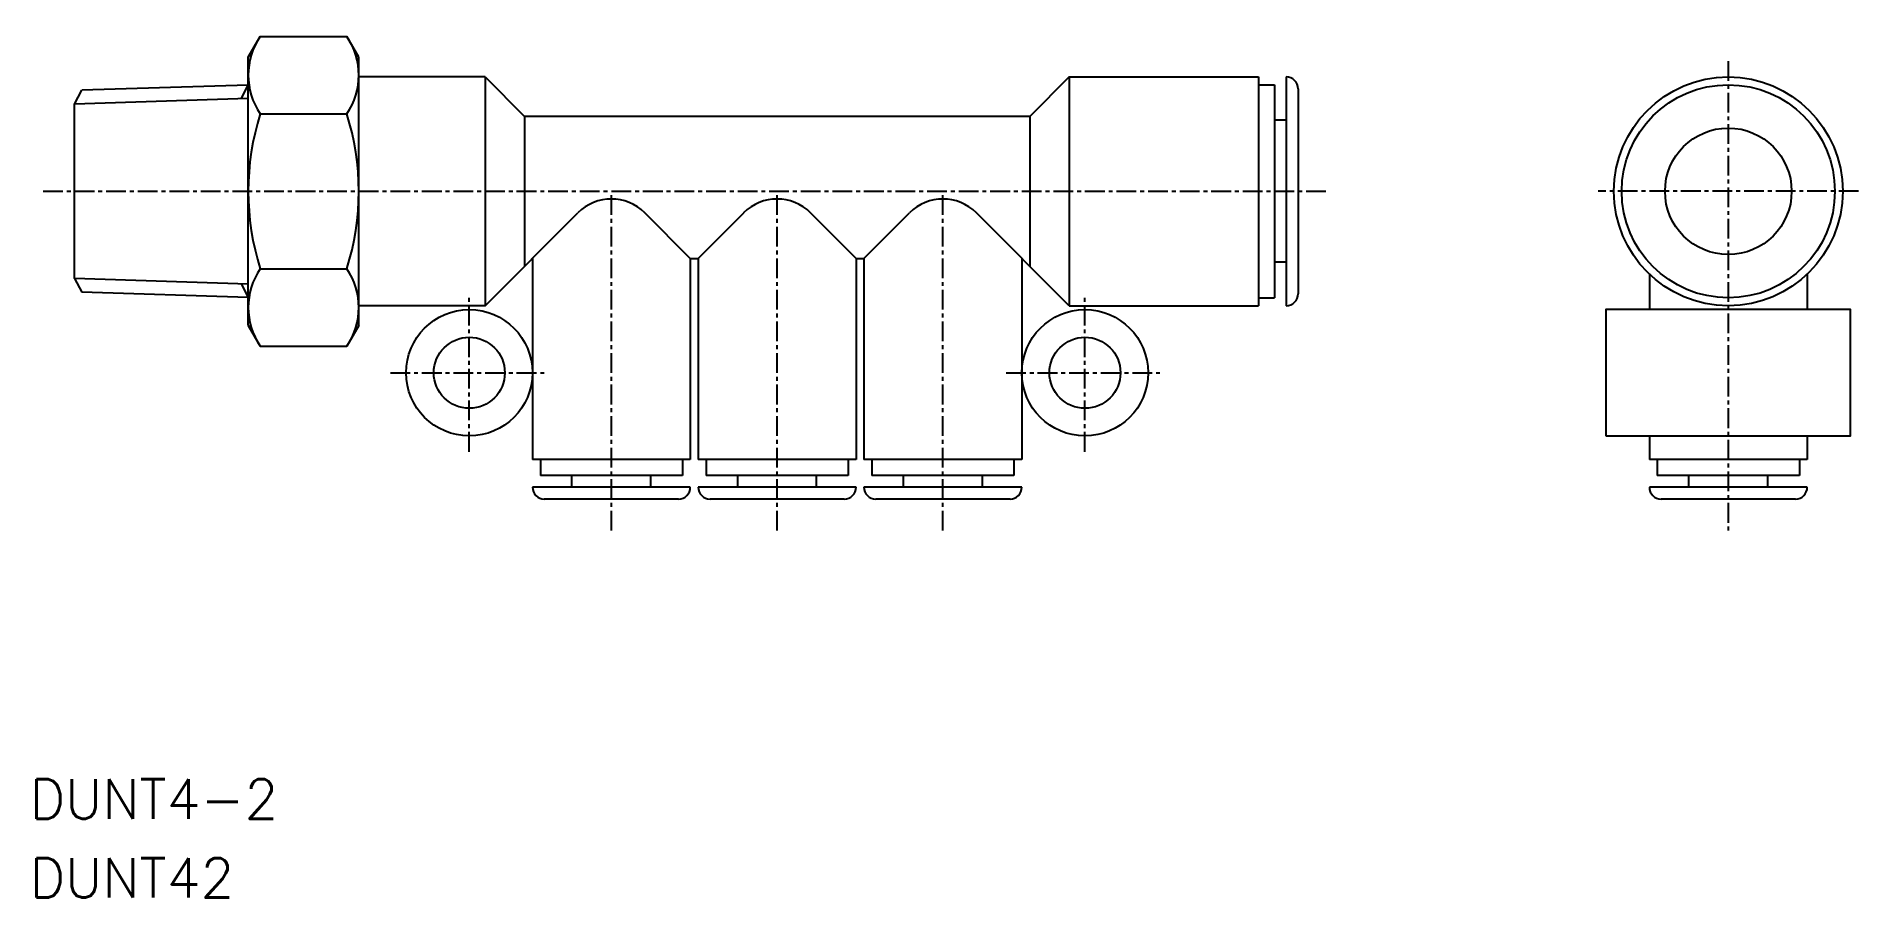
# Model space of a CAD drawing. Extents: x 72 to 188, y 65 to 120.
import ezdxf
from ezdxf.enums import TextEntityAlignment as Align

# ---------------------------------------------------------------- set-up
doc = ezdxf.new("R2010")
doc.units = 0
doc.linetypes.add('CENTER', pattern=[2, 1.25, -0.25, 0.25, -0.25])
doc.layers.get('0').update_dxf_attribs({"linetype": 'CONTINUOUS'})
doc.layers.add('CENTER', color=1, linetype='CENTER')
doc.styles.get("Standard").update_dxf_attribs({"font": 'txt.shx', "bigfont": 'extfont.shx'})

msp = doc.modelspace()

# ---------------------------------------------------------------- linework, layer by layer
at = {"color": 7, "linetype": 'CONTINUOUS'}
for p, q in [((85.5, 118.5), (86.26, 119.81)), ((86.26, 119.81), (91.74, 119.81)), ((92.5, 118.5), (91.74, 119.81)), ((85.5, 101.5), (85.5, 118.5)), ((92.5, 101.5), (92.5, 118.5)), ((92.5, 101.5), (92.5, 118.5)), ((85.5, 116.73), (74.95, 116.4)), ((100.5, 117.25), (92.5, 117.25)), ((100.5, 117.25), (103, 114.75)), ((100.5, 117.25), (100.5, 102.75)), ((137.5, 117.25), (135, 114.75)), ((137.5, 117.25), (137.5, 102.75)), ((137.5, 117.25), (149.5, 117.25)), ((149.5, 117.25), (149.5, 102.75)), ((149.5, 116.75), (150.5, 116.75)), ((150.5, 116.75), (150.5, 103.25)), ((151.25, 117.25), (151.25, 117.25)), ((151.25, 117.25), (151.25, 102.75)), ((74.5, 115.53), (74.95, 116.4)), ((74.5, 104.47), (74.5, 115.53)), ((152, 116.5), (152, 103.5)), ((86.26, 114.91), (91.74, 114.91)), ((103, 114.75), (103, 105.25)), ((135, 114.75), (103, 114.75)), ((135, 114.75), (135, 105.25)), ((151.25, 114.5), (150.5, 114.5)), ((100.5, 102.75), (106.38, 108.63)), ((113.5, 105.75), (110.62, 108.63)), ((114, 105.75), (116.88, 108.63)), ((124, 105.75), (121.12, 108.63)), ((124.5, 105.75), (127.38, 108.63)), ((137.5, 102.75), (131.62, 108.63)), ((86.26, 105.09), (91.74, 105.09)), ((103.5, 105.75), (103.5, 93)), ((113.5, 105.75), (113.5, 93)), ((113.5, 105.75), (114, 105.75)), ((114, 105.75), (114, 93)), ((124, 105.75), (124, 93)), ((124, 105.75), (124.5, 105.75)), ((124.5, 105.75), (124.5, 93)), ((134.5, 105.75), (134.5, 93)), ((151.25, 105.5), (150.5, 105.5)), ((74.5, 104.47), (74.95, 103.6)), ((174.25, 104.75), (174.25, 102.5)), ((184.25, 104.75), (184.25, 102.5)), ((85.5, 103.27), (74.95, 103.6)), ((100.5, 102.75), (92.5, 102.75)), ((137.5, 102.75), (149.5, 102.75)), ((149.5, 103.25), (150.5, 103.25)), ((151.25, 102.75), (151.25, 102.75)), ((85.5, 101.5), (86.26, 100.19)), ((92.5, 101.5), (91.74, 100.19)), ((86.26, 100.19), (91.74, 100.19)), ((174.25, 94.5), (174.25, 93)), ((184.25, 94.5), (184.25, 93)), ((113.5, 93), (103.5, 93)), ((104, 93), (104, 92)), ((113, 93), (113, 92)), ((124, 93), (114, 93)), ((114.5, 93), (114.5, 92)), ((123.5, 93), (123.5, 92)), ((134.5, 93), (124.5, 93)), ((125, 93), (125, 92)), ((134, 93), (134, 92)), ((184.25, 93), (174.25, 93)), ((174.75, 93), (174.75, 92)), ((183.75, 93), (183.75, 92)), ((103.5, 91.25), (103.5, 91.25)), ((113.5, 91.25), (103.5, 91.25)), ((113, 92), (104, 92)), ((106, 91.25), (106, 92)), ((111, 91.25), (111, 92)), ((113.5, 91.25), (113.5, 91.25)), ((124, 91.25), (114, 91.25)), ((114, 91.25), (114, 91.25)), ((123.5, 92), (114.5, 92)), ((116.5, 91.25), (116.5, 92)), ((121.5, 91.25), (121.5, 92)), ((124, 91.25), (124, 91.25)), ((124.5, 91.25), (124.5, 91.25)), ((134.5, 91.25), (124.5, 91.25)), ((134, 92), (125, 92)), ((127, 91.25), (127, 92)), ((132, 91.25), (132, 92)), ((134.5, 91.25), (134.5, 91.25)), ((174.25, 91.25), (174.25, 91.25)), ((184.25, 91.25), (174.25, 91.25)), ((183.75, 92), (174.75, 92)), ((176.75, 91.25), (176.75, 92)), ((181.75, 91.25), (181.75, 92)), ((184.25, 91.25), (184.25, 91.25)), ((112.75, 90.5), (104.25, 90.5)), ((123.25, 90.5), (114.75, 90.5)), ((133.75, 90.5), (125.25, 90.5)), ((183.5, 90.5), (175, 90.5))]:
    msp.add_line(p, q, dxfattribs=at)
at = {"color": 3, "linetype": 'CONTINUOUS'}
for p, q in [((85.05, 115.86), (85.5, 116.73)), ((85.5, 115.88), (74.5, 115.53)), ((85.5, 104.12), (74.5, 104.47)), ((85.05, 104.14), (85.5, 103.27))]:
    msp.add_line(p, q, dxfattribs=at)
at = {"color": 1, "linetype": 'CENTER'}
for p, q in [((72.5, 110), (154, 110)), ((108.5, 88.5), (108.5, 110)), ((119, 88.5), (119, 110)), ((129.5, 88.5), (129.5, 110)), ((99.5, 93.5), (99.5, 103.5)), ((138.5, 93.5), (138.5, 103.5)), ((94.5, 98.5), (104.5, 98.5)), ((133.5, 98.5), (143.5, 98.5))]:
    msp.add_line(p, q, dxfattribs=at)
at = {"color": 7, "linetype": 'CONTINUOUS'}
msp.add_lwpolyline([(171.5, 94.5), (187, 94.5), (187, 102.5), (171.5, 102.5)], close=True, dxfattribs=at)
for centre, radius in [((179.25, 110), 7.25), ((179.25, 110), 6.75), ((179.25, 110), 4.01), ((99.5, 98.5), 4), ((138.5, 98.5), 4), ((99.5, 98.5), 2.25), ((138.5, 98.5), 2.25)]:
    msp.add_circle(centre, radius, dxfattribs=at)
for centre, radius, start, end in [((89.84, 117.36), 4.34, 145.6157, 214.3843), ((88.16, 117.36), 4.34, 325.6157, 34.3843), ((151.25, 116.5), 0.75, 0, 90), ((101.74, 110), 16.24, 162.412, 197.588), ((76.26, 110), 16.24, 342.412, 17.588), ((108.5, 106.51), 3, 45, 135), ((119, 106.51), 3, 45, 135), ((129.5, 106.51), 3, 45, 135), ((89.84, 102.64), 4.34, 145.6157, 214.3843), ((88.16, 102.64), 4.34, 325.6157, 34.3843), ((151.25, 103.5), 0.75, 270, 0), ((104.25, 91.25), 0.75, 180, 270), ((112.75, 91.25), 0.75, 270, 0), ((114.75, 91.25), 0.75, 180, 270), ((123.25, 91.25), 0.75, 270, 0), ((125.25, 91.25), 0.75, 180, 270), ((133.75, 91.25), 0.75, 270, 0), ((175, 91.25), 0.75, 180, 270), ((183.5, 91.25), 0.75, 270, 0)]:
    msp.add_arc(centre, radius, start, end, dxfattribs=at)
at = {"layer": 'CENTER', "color": 1, "linetype": 'CENTER'}
for p, q in [((179.25, 118.25), (179.25, 88.5)), ((187.5, 110), (171, 110))]:
    msp.add_line(p, q, dxfattribs=at)

# ---------------------------------------------------------------- texts
at = {"color": 7, "linetype": 'CONTINUOUS'}
for s, p in [('DUNT4-2', (71.65, 71.49)), ('DUNT42', (71.65, 66.49))]:
    msp.add_text(s, height=2.5, dxfattribs=at).set_placement(p, align=Align.MIDDLE_LEFT)

doc.saveas('drawing.dxf')
